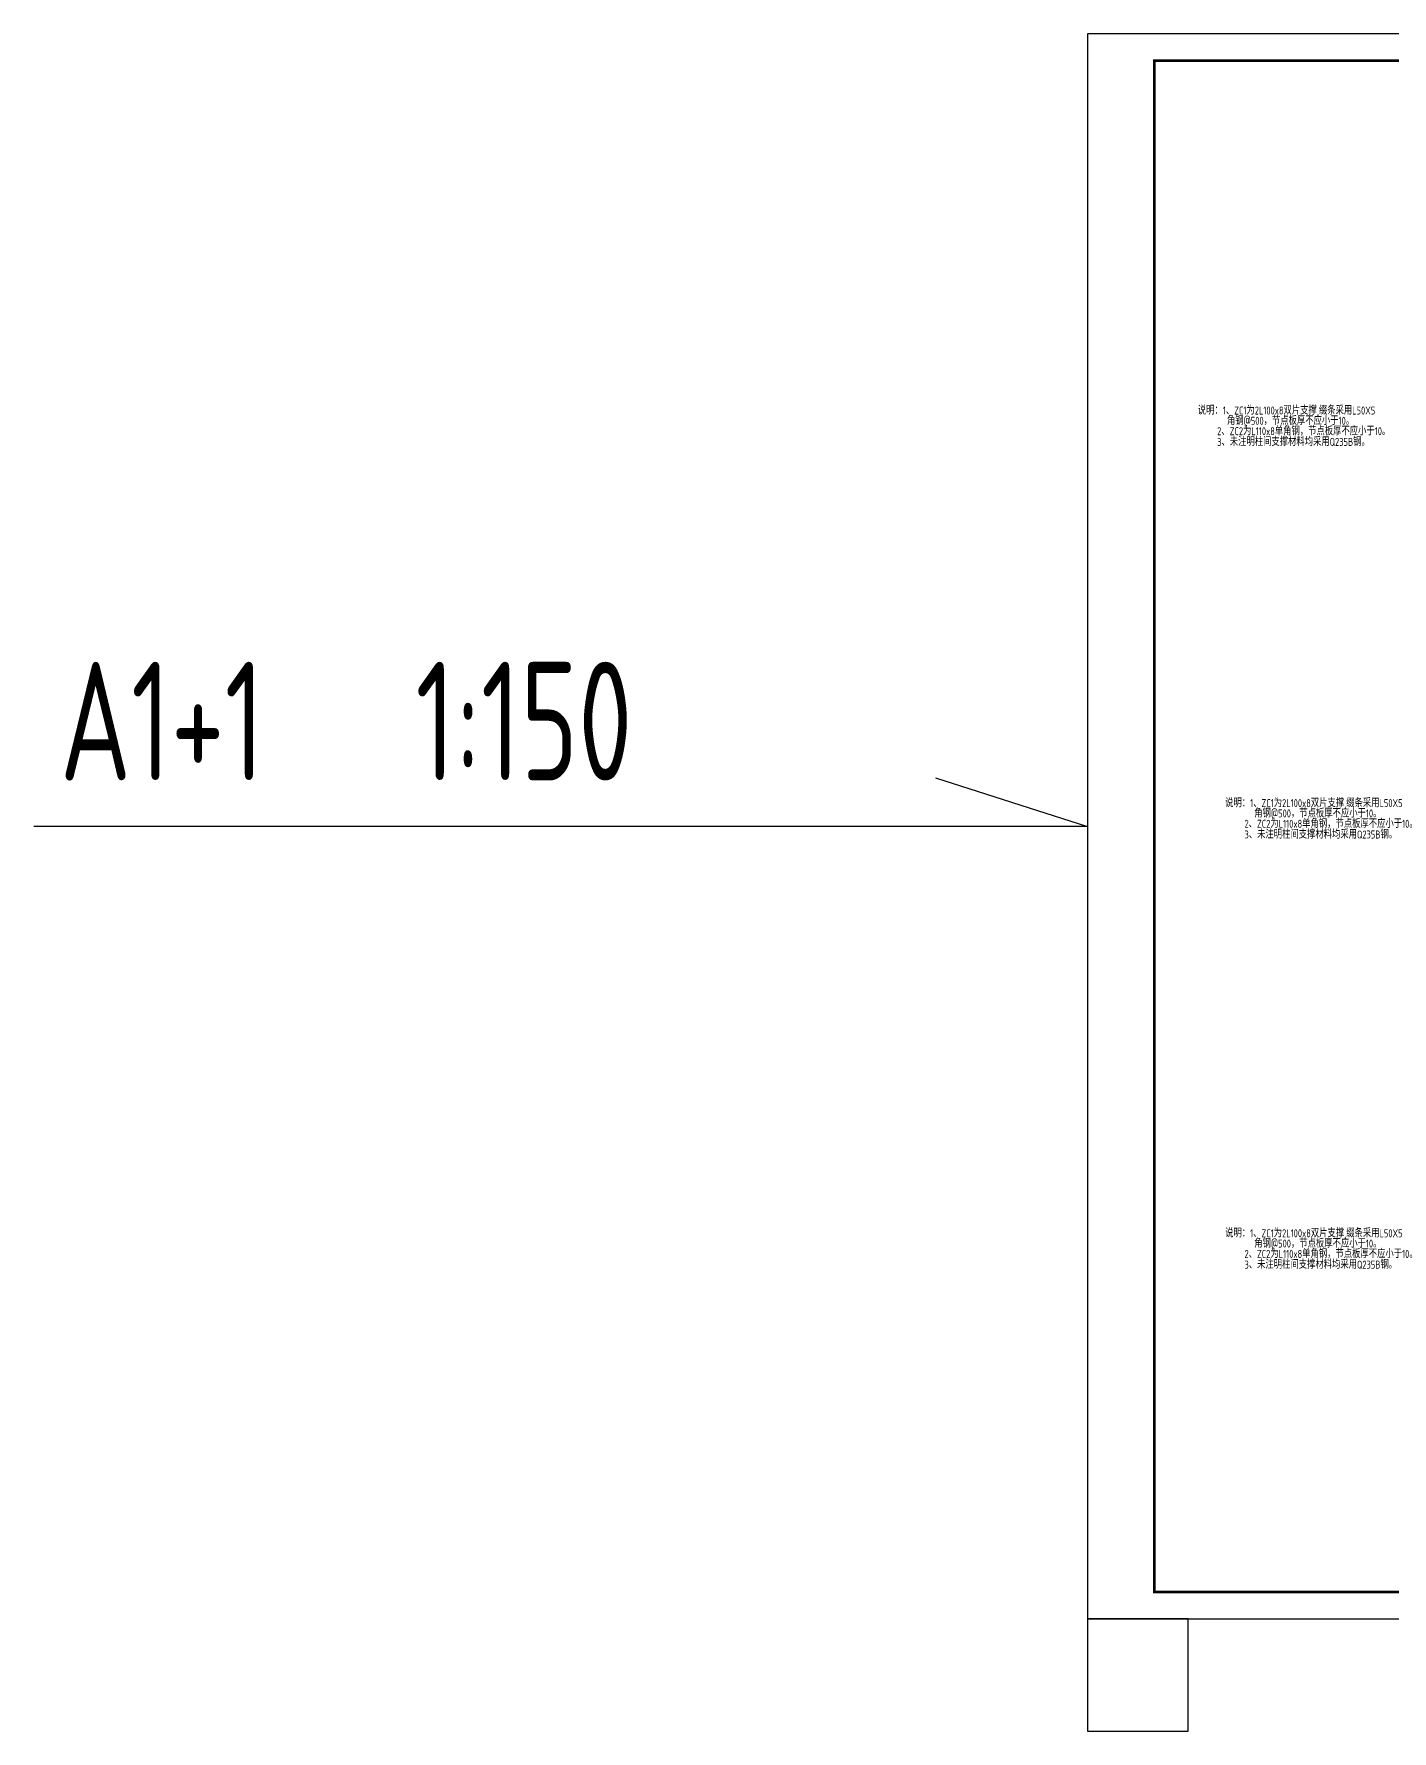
# Model space of a CAD drawing. Extents: x 8844666 to 9156203, y 1662182 to 2655606.
# Drawn here: x 8844666 to 8921015, y 1787294 to 1882707 of the extents above; entities that cross this region are included whole.
import ezdxf

# ---------------------------------------------------------------- set-up
doc = ezdxf.new("R2010")
doc.units = 0
doc.header["$LTSCALE"] = 1000
doc.header["$MEASUREMENT"] = 0
doc.layers.add('PUB_TEXT', color=7, linetype='CONTINUOUS')
doc.layers.add('PUB_TITLE', color=4, linetype='CONTINUOUS')
doc.styles.add('TSSD_DIMENSION', font='atssdeng.shx', dxfattribs={"width": 0.7, "bigfont": 'atssdchn.shx'})
doc.styles.add('TSSD_REIN', font='atssdeng.shx', dxfattribs={"width": 0.7, "bigfont": 'atssdchn.shx'})

msp = doc.modelspace()

# ---------------------------------------------------------------- linework, layer by layer
at = {"layer": 'PUB_TITLE'}
msp.add_lwpolyline([(8903902.8, 1793606.7), (9156202.8, 1793606.7), (9156202.8, 1882706.7), (8903902.8, 1882706.7)], close=True, dxfattribs=at)
at = {"layer": 'PUB_TITLE', "const_width": 150}
msp.add_lwpolyline([(8907652.8, 1795106.7), (9154702.8, 1795106.7), (9154702.8, 1881206.7), (8907652.8, 1881206.7)], close=True, dxfattribs=at)
at = {"layer": 'PUB_TITLE', "color": 6}
msp.add_lwpolyline([(8895349.7, 1840889.4), (8903902.8, 1838156.7), (8844666.2, 1838156.7)], dxfattribs=at)
at = {"layer": 'PUB_TITLE', "color": 1}
msp.add_lwpolyline([(8903902.8, 1787294.2), (8909546.3, 1787294.2), (8909546.3, 1793606.7), (8903902.8, 1793606.7)], close=True, dxfattribs=at)

# ---------------------------------------------------------------- texts
at = {"layer": 'PUB_TEXT', "style": 'TSSD_DIMENSION', "width": 0.8}
for s, p in [('说明：1、ZC1为2L100x8双片支撑,缀条采用L50X5', (8910094.8, 1861310.9, -450)), ('2、ZC2为L110x8单角钢，节点板厚不应小于10。', (8911183.7, 1860148.3, -450)), ('角钢@500，节点板厚不应小于10。', (8911732.1, 1860732.8, -450)), ('3、未注明柱间支撑材料均采用Q235B钢。', (8911183.7, 1859546.9, -450)), ('说明：1、ZC1为2L100x8双片支撑,缀条采用L50X5', (8911630.8, 1839237.9, -450)), ('角钢@500，节点板厚不应小于10。', (8913268.1, 1838659.9, -450)), ('2、ZC2为L110x8单角钢，节点板厚不应小于10。', (8912719.7, 1838075.4, -450)), ('3、未注明柱间支撑材料均采用Q235B钢。', (8912719.7, 1837474, -450)), ('说明：1、ZC1为2L100x8双片支撑,缀条采用L50X5', (8911630.8, 1815055.1, -450)), ('角钢@500，节点板厚不应小于10。', (8913268.1, 1814477, -450)), ('2、ZC2为L110x8单角钢，节点板厚不应小于10。', (8912719.7, 1813892.5, -450)), ('3、未注明柱间支撑材料均采用Q235B钢。', (8912719.7, 1813291.1, -450))]:
    msp.add_text(s, height=450, dxfattribs=at).set_placement(p)
at = {"layer": 'PUB_TITLE', "color": 6, "style": 'TSSD_REIN', "width": 0.7}
msp.add_text('A1+1   1:150', height=6666.667, dxfattribs=at).set_placement((8846126.8, 1840742.2))

doc.saveas('drawing.dxf')
